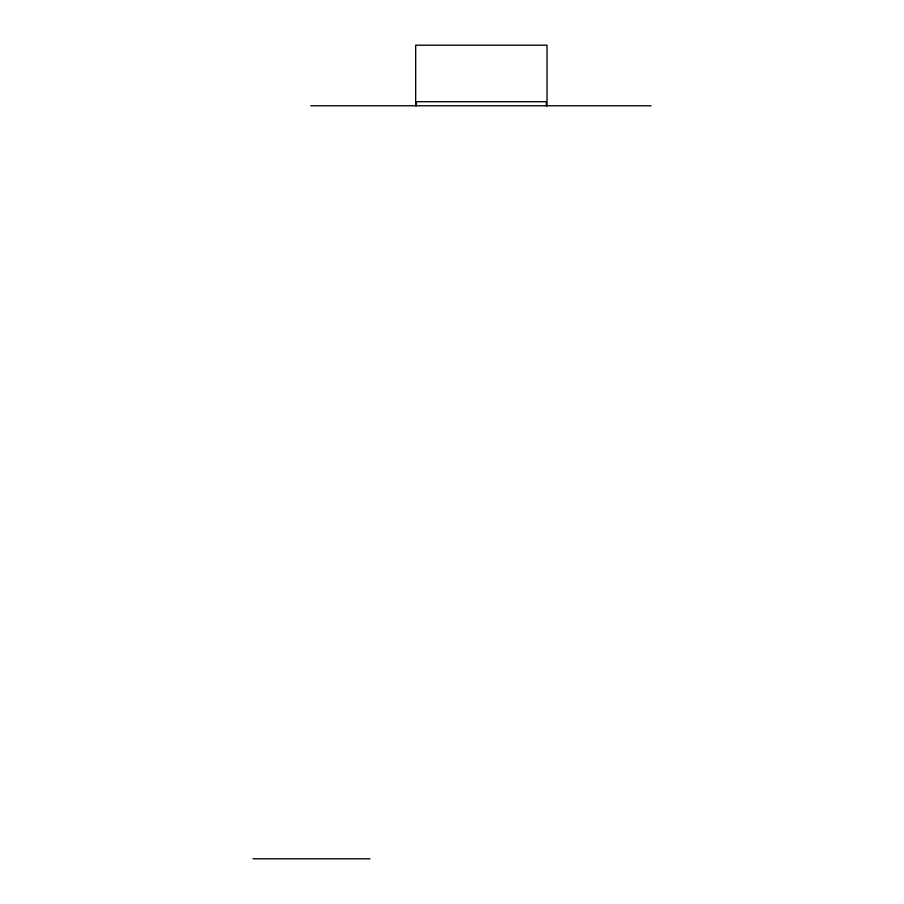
<?xml version="1.0" encoding="UTF-8"?>
<svg xmlns="http://www.w3.org/2000/svg" width="904" height="904" viewBox="0 0 904 904"><rect width="100%" height="100%" fill="white"/><g stroke="black" fill="none" stroke-linecap="round" stroke-linejoin="round"><path stroke-width="1.36" d="M310.739 105.768L651.027 105.768M252.996 858.8L370.007 858.8M547.022 105.768L547.022 45.2L415.671 45.2L415.671 105.768M546.344 105.768L546.344 101.689L416.348 101.689L416.348 105.768"/></g></svg>
